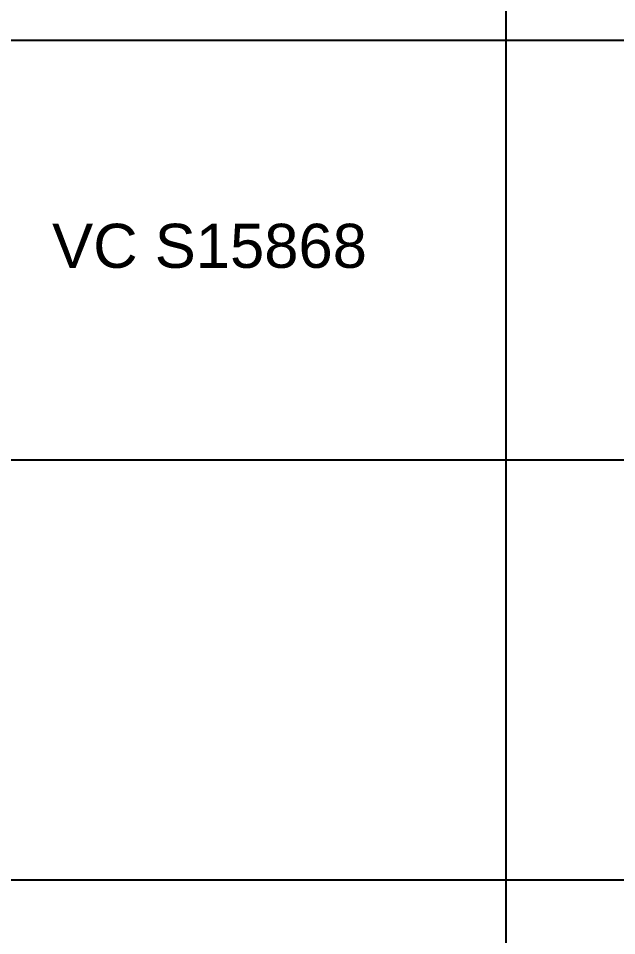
# Model space of a CAD drawing. Header units: inches. Extents: x 3613 to 8393, y -2205 to -794.
# Drawn here: x 5339.8 to 5387.3, y -1452.3 to -1379.5 of the extents above; entities that cross this region are included whole.
import ezdxf

# ---------------------------------------------------------------- set-up
doc = ezdxf.new("R2010")
doc.units = ezdxf.units.IN
doc.header["$MEASUREMENT"] = 0
doc.styles.get("Standard").update_dxf_attribs({"font": 'arial.ttf'})

msp = doc.modelspace()

# ---------------------------------------------------------------- linework, layer by layer
for p, q in [((5378.505, -1234.354), (5378.505, -1490.315)), ((5311.792, -1381.215), (5708.23, -1381.215)), ((5311.792, -1414.557), (5708.23, -1414.557)), ((5311.792, -1447.898), (5708.23, -1447.898))]:
    msp.add_line(p, q)

# ---------------------------------------------------------------- texts
at = {"insert": (5354.969, -1397.58), "char_height": 3.5, "width": 34.34827, "attachment_point": 5}
msp.add_mtext('VC S15868', dxfattribs=at)

doc.saveas('drawing.dxf')
